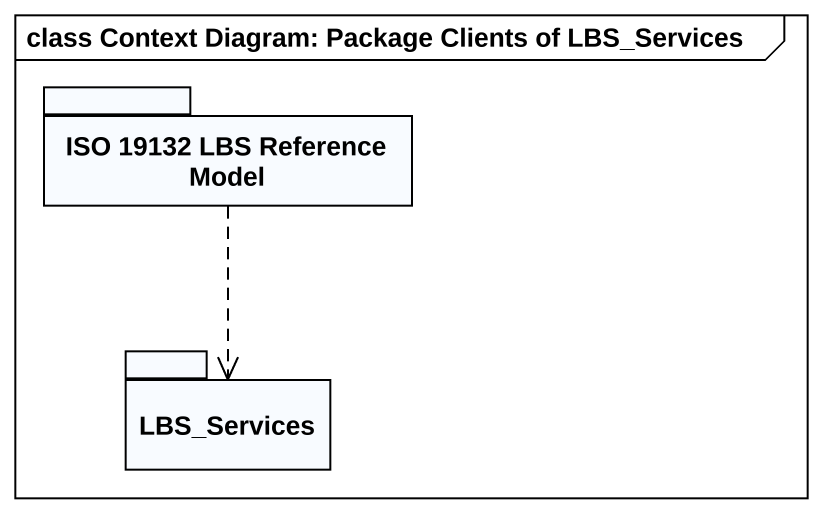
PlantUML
@startuml
mainframe class Context Diagram: Package Clients of LBS_Services
package "ISO 19132 LBS Reference Model" as ISO_19132_LBS_Reference {
}
package LBS_Services {
}
ISO_19132_LBS_Reference ..> LBS_Services
@enduml
